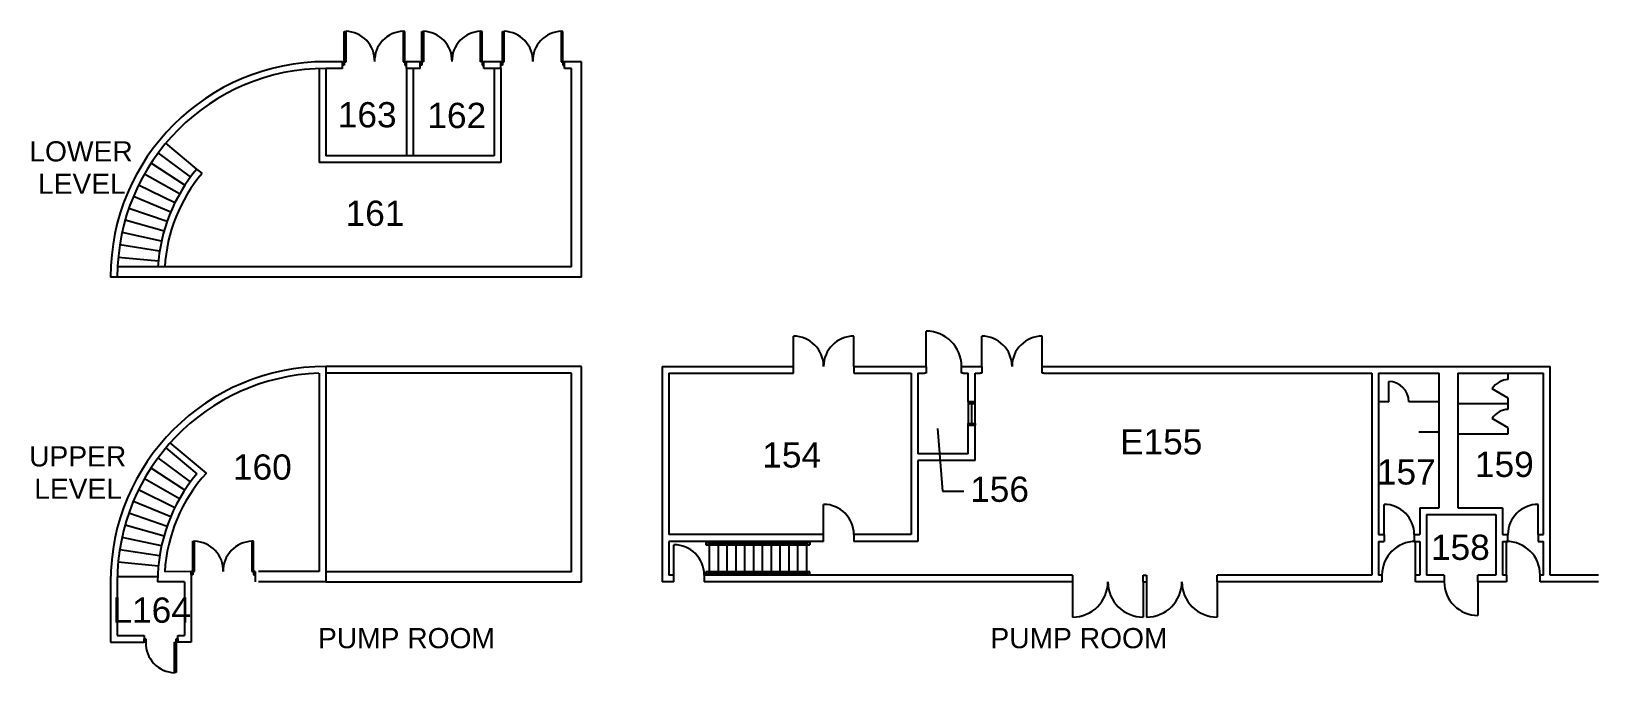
# Model space of a CAD drawing. Header units: inches. Extents: x 6 to 3619, y -312 to 2801.
# Drawn here: x 473 to 2337, y 2039 to 2801 of the extents above; entities that cross this region are included whole.
import ezdxf
from ezdxf.enums import TextEntityAlignment as Align

# ---------------------------------------------------------------- set-up
doc = ezdxf.new("R2010")
doc.units = ezdxf.units.IN
doc.header["$MEASUREMENT"] = 0
for name, color, linetype in [('A-DOOR', 4, 'Continuous'), ('A-FLOR-HRAL', 4, 'Continuous'), ('A-FLOR-STRS', 4, 'Continuous'), ('A-GLAZ', 3, 'Continuous'), ('A-PFLOR-TEXT', 3, 'Continuous'), ('A-PFLR-TEXT', 3, 'Continuous'), ('A-WALL', 5, 'Continuous'), ('A-WALL-JAMB', 6, 'Continuous'), ('P-SANR-EQPM', 5, 'Continuous')]:
    doc.layers.add(name, color=color, linetype=linetype)
doc.styles.get("Standard").update_dxf_attribs({"font": 'ARIAL.TTF'})

msp = doc.modelspace()

# ---------------------------------------------------------------- linework, layer by layer
at = {"layer": 'A-DOOR'}
for p, q in [((845.1, 2764.9), (845.1, 2800.9)), ((845.1, 2800.9), (847.1, 2800.9)), ((847.1, 2764.9), (847.1, 2800.9)), ((917.1, 2800.9), (915.1, 2800.9)), ((915.1, 2800.9), (915.1, 2764.9)), ((917.1, 2764.9), (917.1, 2800.9)), ((937.1, 2764.9), (937.1, 2800.9)), ((937.1, 2800.9), (939.1, 2800.9)), ((939.1, 2800.9), (939.1, 2764.9)), ((1007.1, 2764.9), (1007.1, 2800.9)), ((1009.1, 2800.9), (1007.1, 2800.9)), ((1009.1, 2764.9), (1009.1, 2800.9)), ((1033.1, 2764.9), (1033.1, 2800.9)), ((1033.1, 2800.9), (1035.1, 2800.9)), ((1035.1, 2764.9), (1035.1, 2800.9)), ((1105.1, 2800.9), (1103.1, 2800.9)), ((1103.1, 2800.9), (1103.1, 2764.9)), ((1105.1, 2764.9), (1105.1, 2800.9)), ((845.1, 2764.9), (847.1, 2764.9)), ((915.1, 2764.9), (917.1, 2764.9)), ((939.1, 2764.9), (937.1, 2764.9)), ((1009.1, 2764.9), (1007.1, 2764.9)), ((1033.1, 2764.9), (1035.1, 2764.9)), ((1103.1, 2764.9), (1105.1, 2764.9)), ((669.8, 2637.3), (633, 2668.1)), ((662.3, 2627.8), (623.7, 2656.4)), ((649.2, 2607.6), (607.4, 2631.3)), ((655.5, 2617.9), (615.2, 2644.1)), ((643.6, 2597), (600.5, 2618.1)), ((638.6, 2586), (594.3, 2604.5)), ((630.7, 2563.2), (584.5, 2576.3)), ((634.3, 2574.7), (588.9, 2590.5)), ((627.7, 2551.5), (580.8, 2561.8)), ((625.5, 2539.7), (578.1, 2547.1)), ((624, 2527.7), (576.2, 2532.2)), ((1537.1, 2402.6), (1537.1, 2444.6)), ((1379.1, 2402.6), (1379.1, 2438.6)), ((1451.1, 2402.6), (1451.1, 2438.6)), ((1603.1, 2402.6), (1603.1, 2438.6)), ((1675.1, 2402.6), (1675.1, 2438.6)), ((2087.1, 2360.6), (2087.1, 2384.6)), ((2229.1, 2364.9), (2210.1, 2376.1)), ((2229.1, 2329.6), (2210.1, 2340.7)), ((662.3, 2265.5), (623.7, 2294)), ((655.5, 2255.6), (615.2, 2281.7)), ((643.6, 2234.6), (600.5, 2255.7)), ((649.2, 2245.3), (607.4, 2268.9)), ((638.6, 2223.6), (594.3, 2242.1)), ((1415.1, 2202.6), (1415.1, 2238.6)), ((2081.5, 2202.6), (2081.5, 2238.6)), ((2264.8, 2202.6), (2264.8, 2238.6)), ((634.3, 2212.4), (588.9, 2228.1)), ((627.7, 2189.2), (580.8, 2199.4)), ((630.7, 2200.9), (584.5, 2213.9)), ((625.5, 2177.3), (578.1, 2184.7)), ((665.1, 2158.7), (665.1, 2194.7)), ((665.1, 2194.7), (667.1, 2194.7)), ((667.1, 2158.7), (667.1, 2194.7)), ((737.1, 2194.7), (735.1, 2194.7)), ((735.1, 2194.7), (735.1, 2158.7)), ((737.1, 2158.7), (737.1, 2194.7)), ((1237.1, 2154.6), (1237.1, 2190.6)), ((2119.1, 2154.6), (2119.1, 2194.6)), ((2227.1, 2154.6), (2227.1, 2194.6)), ((624, 2165.3), (576.2, 2169.8)), ((623.5, 2152.6), (575.4, 2152.6)), ((665.1, 2158.7), (667.1, 2158.7)), ((735.1, 2158.7), (737.1, 2158.7)), ((1711.1, 2146.6), (1711.1, 2104.6)), ((1795.1, 2146.6), (1795.1, 2104.6)), ((1799.1, 2146.6), (1799.1, 2104.6)), ((1883.1, 2146.6), (1883.1, 2104.6)), ((2193.1, 2146.6), (2193.1, 2106.6)), ((643.1, 2038.6), (643.1, 2074.6)), ((643.1, 2074.6), (645.1, 2074.6)), ((645.1, 2074.6), (645.1, 2038.6)), ((645.1, 2038.6), (643.1, 2038.6))]:
    msp.add_line(p, q, dxfattribs=at)
for centre, radius, start, end in [((846.3, 2766.1), 34.9, 358.1741, 88.5528), ((916, 2766.1), 34.9, 91.4472, 181.8259), ((938.3, 2766.1), 34.9, 358.1741, 88.5528), ((1008, 2766.1), 34.9, 91.4472, 181.8259), ((1034.3, 2766.1), 34.9, 358.1741, 88.5528), ((1104, 2766.1), 34.9, 91.4472, 181.8259), ((1537.1, 2402.6), 42, 0, 90), ((1379.1, 2402.6), 36, 0, 90), ((1451.1, 2402.6), 36, 90, 180), ((1603.1, 2402.6), 36, 0, 90), ((1675.1, 2402.6), 36, 90, 180), ((2229.3, 2364.5), 22.4, 90.3026, 148.8207), ((2087.1, 2360.6), 24, 0, 90), ((2229.3, 2329.1), 22.4, 90.3026, 148.8207), ((1415.1, 2202.6), 36, 0, 90), ((2081.5, 2202.6), 36, 0, 90), ((2264.8, 2202.6), 36, 90, 180), ((666.3, 2159.8), 34.9, 358.1741, 88.5528), ((736, 2159.8), 34.9, 91.4472, 181.8259), ((1237.1, 2154.6), 36, 0, 90), ((2119.1, 2154.6), 40, 90, 180), ((2227.1, 2154.6), 40, 0, 90), ((1711.1, 2146.6), 42, 270, 0), ((1795.1, 2146.6), 42, 180, 270), ((1799.1, 2146.6), 42, 270, 0), ((1883.1, 2146.6), 42, 180, 270), ((2193.1, 2146.6), 40, 180, 270), ((644, 2073.4), 34.9, 178.1741, 268.5528)]:
    msp.add_arc(centre, radius, start, end, dxfattribs=at)
at = {"layer": 'A-FLOR-HRAL'}
for p, q in [((1275.1, 2194.6), (1275.1, 2190.6)), ((1275.1, 2190.6), (1398.6, 2190.6)), ((1277.1, 2194.6), (1277.1, 2192.6)), ((1277.1, 2192.6), (1396.6, 2192.6)), ((1396.6, 2192.6), (1396.6, 2194.6)), ((1398.6, 2194.6), (1398.6, 2190.6)), ((1398.6, 2158.6), (1275.1, 2158.6)), ((1275.1, 2158.6), (1275.1, 2154.6)), ((1396.6, 2156.6), (1277.1, 2156.6)), ((1277.1, 2156.6), (1277.1, 2154.6)), ((1396.6, 2154.6), (1396.6, 2156.6)), ((1398.6, 2154.6), (1398.6, 2158.6))]:
    msp.add_line(p, q, dxfattribs=at)
at = {"layer": 'A-FLOR-STRS'}
for p, q in [((1279.1, 2194.6), (1279.1, 2192.6)), ((1279.1, 2190.6), (1279.1, 2158.6)), ((1289.6, 2194.6), (1289.6, 2192.6)), ((1289.6, 2190.6), (1289.6, 2158.6)), ((1300.1, 2194.6), (1300.1, 2192.6)), ((1300.1, 2190.6), (1300.1, 2158.6)), ((1310.6, 2194.6), (1310.6, 2192.6)), ((1310.6, 2190.6), (1310.6, 2158.6)), ((1321.1, 2194.6), (1321.1, 2192.6)), ((1321.1, 2190.6), (1321.1, 2158.6)), ((1331.6, 2194.6), (1331.6, 2192.6)), ((1331.6, 2190.6), (1331.6, 2158.6)), ((1342.1, 2194.6), (1342.1, 2192.6)), ((1342.1, 2190.6), (1342.1, 2158.6)), ((1352.6, 2194.6), (1352.6, 2192.6)), ((1352.6, 2190.6), (1352.6, 2158.6)), ((1363.1, 2194.6), (1363.1, 2192.6)), ((1363.1, 2190.6), (1363.1, 2158.6)), ((1373.6, 2194.6), (1373.6, 2192.6)), ((1373.6, 2190.6), (1373.6, 2158.6)), ((1384.1, 2194.6), (1384.1, 2192.6)), ((1384.1, 2190.6), (1384.1, 2158.6)), ((1394.6, 2194.6), (1394.6, 2192.6)), ((1394.6, 2190.6), (1394.6, 2158.6)), ((1279.1, 2156.6), (1279.1, 2154.6)), ((1289.6, 2156.6), (1289.6, 2154.6)), ((1300.1, 2156.6), (1300.1, 2154.6)), ((1310.6, 2156.6), (1310.6, 2154.6)), ((1321.1, 2156.6), (1321.1, 2154.6)), ((1331.6, 2156.6), (1331.6, 2154.6)), ((1342.1, 2156.6), (1342.1, 2154.6)), ((1352.6, 2156.6), (1352.6, 2154.6)), ((1363.1, 2156.6), (1363.1, 2154.6)), ((1373.6, 2156.6), (1373.6, 2154.6)), ((1384.1, 2156.6), (1384.1, 2154.6)), ((1394.6, 2156.6), (1394.6, 2154.6))]:
    msp.add_line(p, q, dxfattribs=at)
at = {"layer": 'A-GLAZ'}
for p, q in [((1587.1, 2358.6), (1587.1, 2334.6)), ((1591.1, 2358.6), (1591.1, 2334.6)), ((1595.1, 2334.6), (1595.1, 2358.6))]:
    msp.add_line(p, q, dxfattribs=at)
at = {"layer": 'A-PFLOR-TEXT'}
for p, q in [((1550.5, 2328.7), (1556.4, 2254.4)), ((1556.4, 2254.4), (1581.7, 2254.4))]:
    msp.add_line(p, q, dxfattribs=at)
at = {"layer": 'A-WALL'}
for p, q in [((843.1, 2764.9), (823.1, 2764.9)), ((843.1, 2756.9), (843.1, 2764.9)), ((919.1, 2756.9), (919.1, 2764.9)), ((935.1, 2764.9), (919.1, 2764.9)), ((935.1, 2756.9), (935.1, 2764.9)), ((1011.1, 2756.9), (1011.1, 2764.9)), ((1031.1, 2764.9), (1011.1, 2764.9)), ((1031.1, 2756.9), (1031.1, 2764.9)), ((1127.1, 2764.9), (1107.1, 2764.9)), ((1107.1, 2756.9), (1107.1, 2764.9)), ((1127.1, 2508.9), (1127.1, 2764.9)), ((815, 2756.8), (815.1, 2644.9)), ((823.1, 2756.9), (823.1, 2652.9)), ((843.1, 2756.9), (823.1, 2756.9)), ((919.1, 2756.9), (919.1, 2652.9)), ((935.1, 2756.9), (919.1, 2756.9)), ((927.1, 2756.9), (927.1, 2652.9)), ((1031.1, 2756.9), (1011.1, 2756.9)), ((1023.1, 2756.9), (1023.1, 2652.9)), ((1031.1, 2756.9), (1031.1, 2644.9)), ((1115.1, 2756.9), (1107.1, 2756.9)), ((1115.1, 2520.9), (1115.1, 2756.9)), ((1023.1, 2652.9), (823.1, 2652.9)), ((675.9, 2632.2), (669.8, 2637.3)), ((1031.1, 2644.9), (815.1, 2644.9)), ((1115.1, 2520.9), (575.4, 2521.1)), ((1127.1, 2508.9), (567.1, 2508.9)), ((815, 2394.4), (815.3, 2158.7)), ((823.1, 2402.6), (823.1, 2146.6)), ((1223.1, 2402.6), (1379.1, 2402.6)), ((1223.1, 2402.6), (1223.1, 2146.6)), ((1231.1, 2394.6), (1379.1, 2394.6)), ((1231.1, 2394.6), (1231.1, 2202.6)), ((1379.1, 2394.6), (1379.1, 2402.6)), ((1451.1, 2402.6), (1535.1, 2402.6)), ((1451.1, 2402.6), (1451.1, 2394.6)), ((1451.1, 2394.6), (1519.1, 2394.6)), ((1519.1, 2394.6), (1519.1, 2202.6)), ((1527.1, 2394.6), (1527.1, 2298.6)), ((1527.1, 2394.6), (1535.1, 2394.6)), ((1535.1, 2402.6), (1537.1, 2402.6)), ((1537.1, 2394.6), (1535.1, 2394.6)), ((1537.1, 2402.6), (1537.1, 2394.6)), ((1579.1, 2394.6), (1579.1, 2402.6)), ((1579.1, 2402.6), (1581.1, 2402.6)), ((1581.1, 2394.6), (1579.1, 2394.6)), ((1581.1, 2402.6), (1601.1, 2402.6)), ((1581.1, 2394.6), (1587.1, 2394.6)), ((1587.1, 2360.6), (1587.1, 2394.6)), ((1595.1, 2394.6), (1601.1, 2394.6)), ((1595.1, 2360.6), (1595.1, 2394.6)), ((1601.1, 2402.6), (1603.1, 2402.6)), ((1603.1, 2394.6), (1601.1, 2394.6)), ((1603.1, 2402.6), (1603.1, 2394.6)), ((1675.1, 2394.6), (1675.1, 2402.6)), ((1675.1, 2402.6), (1677.1, 2402.6)), ((1677.1, 2394.6), (1675.1, 2394.6)), ((1677.1, 2402.6), (2279.1, 2402.6)), ((1677.1, 2394.6), (2067.1, 2394.6)), ((2067.1, 2394.6), (2067.1, 2154.6)), ((2075.1, 2394.6), (2075.1, 2202.6)), ((2075.1, 2394.6), (2147.1, 2394.6)), ((2147.1, 2234.6), (2147.1, 2394.6)), ((2169.1, 2394.6), (2169.1, 2234.6)), ((2169.1, 2394.6), (2271.1, 2394.6)), ((2271.1, 2202.6), (2271.1, 2394.6)), ((2279.1, 2154.6), (2279.1, 2402.6)), ((1595.1, 2360.6), (1587.1, 2360.6)), ((1587.1, 2332.6), (1595.1, 2332.6)), ((1587.1, 2298.6), (1587.1, 2332.6)), ((1595.1, 2290.6), (1595.1, 2332.6)), ((681.2, 2275.8), (638.1, 2311.9)), ((633, 2305.8), (669.8, 2274.9)), ((1587.1, 2298.6), (1527.1, 2298.6)), ((1595.1, 2290.6), (1527.1, 2290.6)), ((1527.1, 2290.6), (1527.1, 2194.6)), ((2123.9, 2234.6), (2123.9, 2202.6)), ((2123.9, 2234.6), (2147.1, 2234.6)), ((2131.9, 2226.6), (2131.9, 2154.6)), ((2131.9, 2226.6), (2214.4, 2226.6)), ((2169.1, 2234.6), (2222.4, 2234.6)), ((2214.4, 2226.6), (2214.4, 2154.6)), ((2222.4, 2234.6), (2222.4, 2202.6)), ((1415.1, 2202.6), (1231.1, 2202.6)), ((1415.1, 2194.6), (1415.1, 2202.6)), ((1519.1, 2202.6), (1451.1, 2202.6)), ((1451.1, 2202.6), (1451.1, 2194.6)), ((2075.1, 2202.6), (2081.5, 2202.6)), ((2081.5, 2202.6), (2081.5, 2194.6)), ((2117.5, 2202.6), (2117.5, 2194.6)), ((2117.5, 2202.6), (2123.9, 2202.6)), ((2222.4, 2202.6), (2228.8, 2202.6)), ((2228.8, 2194.6), (2228.8, 2202.6)), ((2264.8, 2202.6), (2264.8, 2194.6)), ((2264.8, 2202.6), (2271.1, 2202.6)), ((1415.1, 2194.6), (1231.1, 2194.6)), ((1231.1, 2194.6), (1231.1, 2154.6)), ((1527.1, 2194.6), (1451.1, 2194.6)), ((2075.1, 2194.6), (2081.5, 2194.6)), ((2075.1, 2194.6), (2075.1, 2154.6)), ((2117.5, 2194.6), (2123.9, 2194.6)), ((2123.9, 2194.6), (2123.9, 2154.6)), ((2222.4, 2194.6), (2228.8, 2194.6)), ((2222.4, 2194.6), (2222.4, 2154.6)), ((2264.8, 2194.6), (2271.1, 2194.6)), ((2271.1, 2154.6), (2271.1, 2194.6)), ((567.1, 2146.6), (567.1, 2074.6)), ((575.1, 2146.6), (575.1, 2082.6)), ((655.1, 2146.6), (623.1, 2146.6)), ((663.1, 2158.7), (631.5, 2158.6)), ((655.1, 2146.6), (655.1, 2082.6)), ((663.1, 2158.7), (663.1, 2146.6)), ((663.1, 2146.6), (663.1, 2074.6)), ((739.1, 2158.7), (739.1, 2146.6)), ((815.3, 2158.7), (743.1, 2158.7)), ((823.1, 2146.6), (743.1, 2146.6)), ((1237.1, 2146.6), (1223.1, 2146.6)), ((1237.1, 2154.6), (1231.1, 2154.6)), ((1237.1, 2146.6), (1237.1, 2154.6)), ((1519.1, 2154.6), (1273.1, 2154.6)), ((1273.1, 2154.6), (1273.1, 2146.6)), ((1711.1, 2146.6), (1273.1, 2146.6)), ((1711.1, 2154.6), (1519.1, 2154.6)), ((1711.1, 2154.6), (1711.1, 2146.6)), ((2067.1, 2154.6), (1883.1, 2154.6)), ((1883.1, 2146.6), (1883.1, 2154.6)), ((2079.1, 2146.6), (1883.1, 2146.6)), ((2079.1, 2154.6), (2075.1, 2154.6)), ((2079.1, 2154.6), (2079.1, 2146.6)), ((2119.1, 2146.6), (2119.1, 2154.6)), ((2123.9, 2154.6), (2119.1, 2154.6)), ((2153.1, 2146.6), (2119.1, 2146.6)), ((2153.1, 2154.6), (2131.9, 2154.6)), ((2153.1, 2154.6), (2153.1, 2146.6)), ((2214.4, 2154.6), (2193.1, 2154.6)), ((2193.1, 2146.6), (2193.1, 2154.6)), ((2227.1, 2146.6), (2193.1, 2146.6)), ((2227.1, 2154.6), (2222.4, 2154.6)), ((2227.1, 2154.6), (2227.1, 2146.6)), ((2267.1, 2146.6), (2267.1, 2154.6)), ((2271.1, 2154.6), (2267.1, 2154.6)), ((2336.7, 2146.6), (2267.1, 2146.6)), ((2336.7, 2154.6), (2279.1, 2154.6)), ((567.1, 2074.6), (607.1, 2074.6)), ((575.1, 2082.6), (607.1, 2082.6)), ((607.1, 2082.6), (607.1, 2074.6)), ((647.1, 2074.6), (647.1, 2082.6)), ((647.1, 2082.6), (655.1, 2082.6)), ((663.1, 2074.6), (647.1, 2074.6))]:
    msp.add_line(p, q, dxfattribs=at)
at = {"layer": 'A-WALL', "color": 253}
for p, q in [((1127.1, 2402.6), (823.1, 2402.6)), ((1115.1, 2394.6), (823.1, 2394.6)), ((1115.1, 2158.6), (1115.1, 2394.6)), ((1127.1, 2146.6), (1127.1, 2402.6)), ((1115.1, 2158.6), (823.1, 2158.6)), ((823.1, 2146.6), (1127.1, 2146.6))]:
    msp.add_line(p, q, dxfattribs=at)
at = {"layer": 'A-WALL'}
for centre, radius, start, end in [((823.1, 2508.9), 256, 90, 180), ((823.1, 2508.9), 248, 90, 180), ((823.1, 2508.9), 200, 140.0652, 176.5602), ((823.1, 2508.9), 192, 140.0652, 176.4167), ((823.1, 2146.6), 256, 90, 180), ((823.1, 2146.6), 248, 91.8779, 180), ((823.1, 2146.6), 200, 140.0652, 180), ((823.1, 2146.6), 192, 137.6772, 176.4167)]:
    msp.add_arc(centre, radius, start, end, dxfattribs=at)
at = {"layer": 'A-WALL-JAMB'}
for p, q in [((843.1, 2760.9), (843.1, 2764.9)), ((843.1, 2764.9), (845.1, 2764.9)), ((845.1, 2760.9), (843.1, 2760.9)), ((845.1, 2764.9), (845.1, 2760.9)), ((917.1, 2764.9), (917.1, 2760.9)), ((919.1, 2764.9), (917.1, 2764.9)), ((917.1, 2760.9), (919.1, 2760.9)), ((919.1, 2760.9), (919.1, 2764.9)), ((935.1, 2760.9), (935.1, 2764.9)), ((935.1, 2764.9), (937.1, 2764.9)), ((937.1, 2760.9), (935.1, 2760.9)), ((937.1, 2764.9), (937.1, 2760.9)), ((1009.1, 2764.9), (1009.1, 2760.9)), ((1011.1, 2764.9), (1009.1, 2764.9)), ((1009.1, 2760.9), (1011.1, 2760.9)), ((1011.1, 2760.9), (1011.1, 2764.9)), ((1031.1, 2760.9), (1031.1, 2764.9)), ((1031.1, 2764.9), (1033.1, 2764.9)), ((1033.1, 2760.9), (1031.1, 2760.9)), ((1033.1, 2764.9), (1033.1, 2760.9)), ((1105.1, 2764.9), (1105.1, 2760.9)), ((1107.1, 2764.9), (1105.1, 2764.9)), ((1105.1, 2760.9), (1107.1, 2760.9)), ((1107.1, 2760.9), (1107.1, 2764.9)), ((1587.1, 2360.6), (1587.1, 2358.6)), ((1587.1, 2358.6), (1595.1, 2358.6)), ((1595.1, 2358.6), (1595.1, 2360.6)), ((1587.1, 2334.6), (1595.1, 2334.6)), ((1587.1, 2332.6), (1587.1, 2334.6)), ((1595.1, 2334.6), (1595.1, 2332.6)), ((663.1, 2154.7), (663.1, 2158.7)), ((663.1, 2158.7), (665.1, 2158.7)), ((665.1, 2154.7), (663.1, 2154.7)), ((665.1, 2158.7), (665.1, 2154.7)), ((737.1, 2158.7), (737.1, 2154.7)), ((739.1, 2158.7), (737.1, 2158.7)), ((737.1, 2154.7), (739.1, 2154.7)), ((739.1, 2154.7), (739.1, 2158.7)), ((1795.1, 2146.6), (1795.1, 2154.6)), ((1795.1, 2154.6), (1799.1, 2154.6)), ((1795.1, 2146.6), (1799.1, 2146.6)), ((1799.1, 2154.6), (1799.1, 2146.6)), ((607.1, 2074.6), (607.1, 2078.6)), ((607.1, 2078.6), (609.1, 2078.6)), ((609.1, 2074.6), (607.1, 2074.6)), ((609.1, 2078.6), (609.1, 2074.6)), ((645.1, 2074.6), (645.1, 2078.6)), ((645.1, 2078.6), (647.1, 2078.6)), ((647.1, 2074.6), (645.1, 2074.6)), ((647.1, 2078.6), (647.1, 2074.6))]:
    msp.add_line(p, q, dxfattribs=at)
at = {"layer": 'P-SANR-EQPM'}
for p, q in [((2229.1, 2386.9), (2229.1, 2394.6)), ((2087.1, 2360.6), (2075.1, 2360.6)), ((2147.1, 2360.6), (2111.1, 2360.6)), ((2169.1, 2358.6), (2229.1, 2358.6)), ((2229.1, 2358.6), (2229.1, 2364.9)), ((2229.1, 2351.6), (2229.1, 2358.6)), ((2147.1, 2324.6), (2123.1, 2324.6)), ((2169.1, 2322.6), (2229.1, 2322.6)), ((2229.1, 2322.6), (2229.1, 2329.6))]:
    msp.add_line(p, q, dxfattribs=at)

# ---------------------------------------------------------------- texts
at = {"layer": 'A-PFLOR-TEXT'}
for s, p in [('163', (872.3, 2686.8)), ('162', (978.8, 2686)), ('161', (881.6, 2569.7)), ('154', (1377.1, 2282.4)), ('E155', (1816.5, 2298)), ('160', (747.6, 2268)), ('159', (2224.6, 2271.2)), ('157', (2108, 2262.2)), ('156', (1624.3, 2241.6)), ('158', (2172.3, 2172.6)), ('L164', (616, 2097.9))]:
    msp.add_text(s, height=30, dxfattribs=at).set_placement(p, align=Align.CENTER)
at = {"layer": 'A-PFLR-TEXT'}
for s, p in [('LOWER', (470.5, 2646.3)), ('LEVEL', (480.8, 2607.8)), ('UPPER', (470.3, 2283.7)), ('LEVEL', (476.3, 2245.2)), ('PUMP ROOM', (813.8, 2067.6)), ('PUMP ROOM', (1613.5, 2067.6))]:
    msp.add_text(s, height=24, dxfattribs=at).set_placement(p)

doc.saveas('drawing.dxf')
